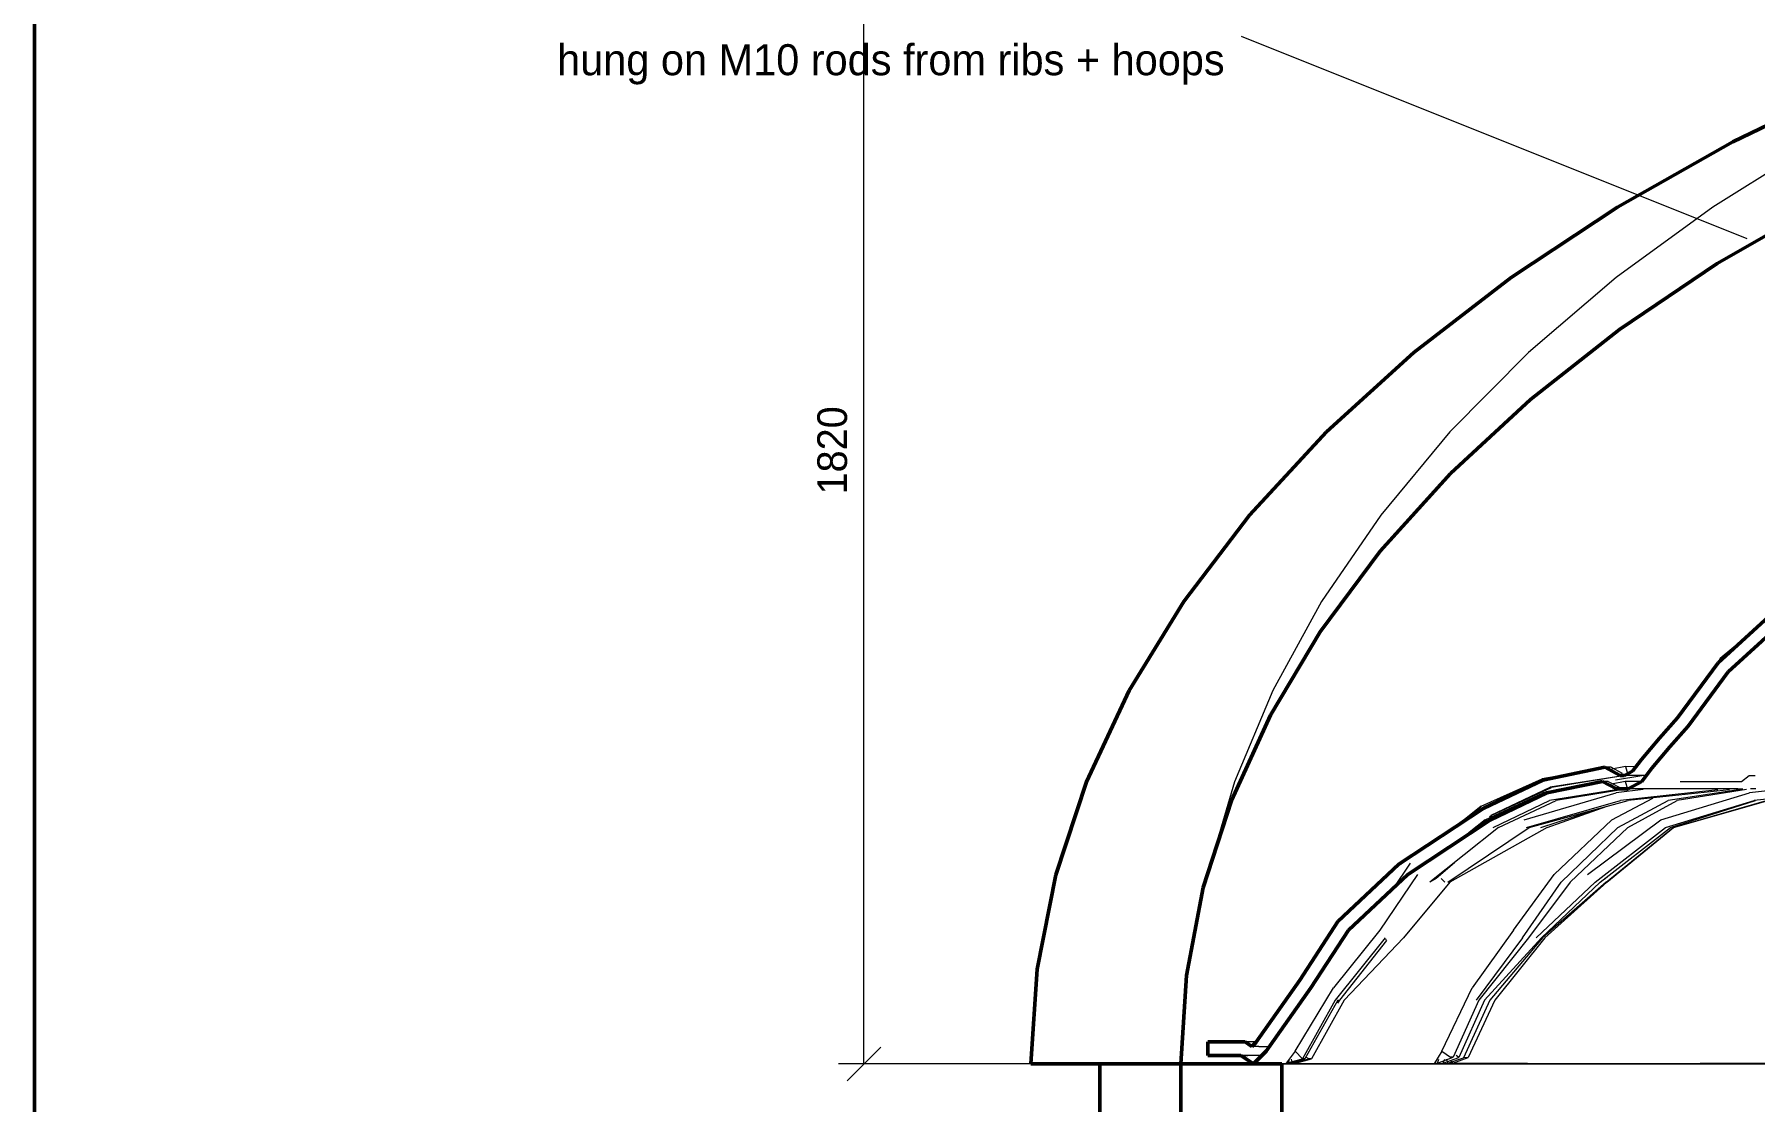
# Model space of a CAD drawing. Header units: metres. Extents: x 10 to 831, y 10 to 584.
# Drawn here: x 10 to 112, y 297.8 to 361.1 of the extents above; entities that cross this region are included whole.
import ezdxf
from ezdxf.enums import TextEntityAlignment as Align

# ---------------------------------------------------------------- set-up
doc = ezdxf.new("R2010")
doc.units = ezdxf.units.M
for name, color, linetype, lineweight in [('CUT', 7, 'Continuous', 50), ('DIM', 1, 'Continuous', 13), ('FRAME', 7, 'Continuous', 50), ('TXT', 7, 'Continuous', 18), ('VIS', 8, 'Continuous', 13)]:
    doc.layers.add(name, color=color, linetype=linetype, lineweight=lineweight)

msp = doc.modelspace()

# ---------------------------------------------------------------- linework, layer by layer
at = {"layer": 'CUT'}
for p, q in [((118.0408, 358.2492), (110.742, 354.7036)), ((110.742, 354.7036), (103.91, 350.8312)), ((109.8224, 347.4796), (116.1, 351.0968)), ((103.91, 350.8312), (97.5892, 346.6552)), ((104.0232, 343.5792), (109.8224, 347.4796)), ((97.5892, 346.6552), (91.8196, 342.2008)), ((98.7376, 339.4184), (104.0232, 343.5792)), ((91.8196, 342.2008), (86.6384, 337.4944)), ((93.9968, 335.0224), (98.7376, 339.4184)), ((86.6384, 337.4944), (82.0788, 332.564)), ((89.8296, 330.4168), (93.9968, 335.0224)), ((82.0788, 332.564), (78.17, 327.4392)), ((86.26, 325.63), (89.8296, 330.4168)), ((109.8704, 323.796), (114.03, 327.5964)), ((78.17, 327.4392), (74.9372, 322.1508)), ((114.4576, 326.9084), (110.4736, 323.2616)), ((83.3104, 320.69), (86.26, 325.63)), ((107.468, 320.526), (109.8704, 323.796)), ((110.4736, 323.2616), (108.096, 320.028)), ((74.9372, 322.1508), (72.4008, 316.7296)), ((80.9976, 315.6268), (83.3104, 320.69)), ((106.3996, 319.3308), (107.468, 320.526)), ((108.096, 320.028), (107.008, 318.8108)), ((105.3168, 318.0512), (106.3996, 319.3308)), ((107.008, 318.8108), (105.9448, 317.554)), ((99.464, 316.8376), (103.152, 317.6012)), ((103.152, 317.6012), (104.054, 317.1096)), ((104.312, 317.1096), (104.796, 317.3724)), ((104.796, 317.3724), (105.3168, 318.0512)), ((105.9448, 317.554), (105.34, 316.7628)), ((72.4008, 316.7296), (70.5776, 311.2088)), ((95.9708, 315.18), (99.464, 316.8376)), ((103.0124, 316.7628), (99.7192, 316.0728)), ((103.8412, 316.3124), (103.0124, 316.7628)), ((104.5368, 316.3124), (103.8412, 316.3124)), ((104.054, 317.1096), (104.312, 317.1096)), ((105.34, 316.7628), (104.5368, 316.3124)), ((79.3356, 310.47), (80.9976, 315.6268)), ((99.7192, 316.0728), (96.368, 314.4828)), ((90.9404, 311.84), (95.9708, 315.18)), ((96.368, 314.4828), (91.462, 311.2288)), ((70.5776, 311.2088), (69.4792, 305.6212)), ((87.3216, 308.4392), (90.9404, 311.84)), ((91.462, 311.2288), (87.9388, 307.924)), ((78.3344, 305.2508), (79.3356, 310.47)), ((85.0592, 304.9652), (87.3216, 308.4392)), ((87.9388, 307.924), (85.7168, 304.5088)), ((69.4792, 305.6212), (69.112, 300)), ((78, 300), (78.3344, 305.2508)), ((82.4548, 301.2644), (85.0592, 304.9652)), ((85.7168, 304.5088), (83.0728, 300.7504)), ((79.61, 300.502), (79.61, 301.302)), ((79.61, 301.302), (81.8184, 301.2988)), ((81.8184, 301.2988), (82.2164, 301.0344)), ((82.2164, 301.0344), (82.4548, 301.2644)), ((69.112, 300), (78, 300)), ((73.2, 287.84), (73.2, 300)), ((73.2, 300), (78, 300)), ((78, 300), (78, 287.6)), ((78, 290), (78, 300)), ((78, 300), (84, 300)), ((81.5608, 300.502), (79.61, 300.502)), ((82.3164, 300), (81.5608, 300.502)), ((83.0728, 300.7504), (82.3164, 300)), ((84, 300), (84, 290))]:
    msp.add_line(p, q, dxfattribs=at)
at = {"layer": 'DIM'}
for p, q in [((59.2, 300), (59.2, 372.8)), ((73.2, 300), (57.7, 300)), ((58.2, 299), (60.2, 301)), ((78, 300), (78, 290.5))]:
    msp.add_line(p, q, dxfattribs=at)
at = {"layer": 'FRAME'}
msp.add_lwpolyline([(10, 10), (831, 10), (831, 584), (10, 584), (10, 10)], close=True, dxfattribs=at)
at = {"layer": 'TXT'}
msp.add_line((111.6, 348.96), (81.6, 360.96), dxfattribs=at)
at = {"layer": 'VIS'}
for p, q in [((118.0408, 358.2492), (110.742, 354.7036)), ((110.742, 354.7036), (103.91, 350.8312)), ((115.7644, 354.7036), (109.5564, 350.8312)), ((109.8224, 347.4796), (116.1, 351.0968)), ((103.91, 350.8312), (97.5892, 346.6552)), ((109.5564, 350.8312), (103.8316, 346.6552)), ((104.0232, 343.5792), (109.8224, 347.4796)), ((97.5892, 346.6552), (91.8196, 342.2008)), ((103.8316, 346.6552), (98.6216, 342.2008)), ((98.7376, 339.4184), (104.0232, 343.5792)), ((91.8196, 342.2008), (86.6384, 337.4944)), ((98.6216, 342.2008), (93.9556, 337.4944)), ((93.9968, 335.0224), (98.7376, 339.4184)), ((86.6384, 337.4944), (82.0788, 332.564)), ((93.9556, 337.4944), (89.8584, 332.564)), ((89.8296, 330.4168), (93.9968, 335.0224)), ((82.0788, 332.564), (78.17, 327.4392)), ((89.8584, 332.564), (86.3528, 327.4392)), ((86.26, 325.63), (89.8296, 330.4168)), ((114.03, 327.5964), (109.8704, 323.796)), ((78.17, 327.4392), (74.9372, 322.1508)), ((86.3528, 327.4392), (83.458, 322.1508)), ((110.4736, 323.2616), (114.4576, 326.9084)), ((83.3104, 320.69), (86.26, 325.63)), ((110.0004, 324.0688), (111.9488, 325.7028)), ((109.8704, 323.796), (107.468, 320.526)), ((109.1432, 322.8056), (109.8664, 323.7864)), ((110.0004, 324.0688), (109.8664, 323.7864)), ((108.096, 320.028), (110.4736, 323.2616)), ((109.754, 322.2824), (110.4696, 323.252)), ((110.4696, 323.252), (110.6228, 323.3928)), ((74.9372, 322.1508), (72.4008, 316.7296)), ((83.458, 322.1508), (81.19, 316.7296)), ((80.9976, 315.6268), (83.3104, 320.69)), ((107.456, 320.5172), (106.3932, 319.3304)), ((107.468, 320.526), (106.3996, 319.3308)), ((107.456, 320.5172), (107.5768, 320.6808)), ((108.084, 320.0196), (107.002, 318.8108)), ((107.008, 318.8108), (108.096, 320.028)), ((108.084, 320.0196), (108.2036, 320.1812)), ((106.3932, 319.3304), (105.3092, 318.0508)), ((105.3168, 318.0512), (106.3996, 319.3308)), ((107.002, 318.8108), (105.9376, 317.554)), ((107.008, 318.8108), (105.9448, 317.554)), ((103.152, 317.6012), (99.464, 316.8376)), ((103.518, 317.5992), (100.3704, 317.0304)), ((103.1416, 317.6016), (102.9376, 317.5592)), ((103.518, 317.5992), (103.1416, 317.6016)), ((104.0448, 317.1092), (103.1416, 317.6016)), ((103.152, 317.6012), (103.1416, 317.6016)), ((103.152, 317.6012), (104.054, 317.1096)), ((103.518, 317.5992), (103.3612, 317.5732)), ((103.518, 317.5992), (104.1784, 317.2396)), ((104.376, 317.6452), (103.574, 317.4788)), ((104.788, 317.3724), (104.3036, 317.1096)), ((104.796, 317.3724), (104.312, 317.1096)), ((104.9252, 317.6312), (104.376, 317.6452)), ((104.376, 317.6452), (104.494, 317.2228)), ((104.788, 317.3724), (105.3092, 318.0508)), ((104.796, 317.3724), (105.3168, 318.0512)), ((105.3324, 316.7628), (105.9376, 317.554)), ((105.9448, 317.554), (105.34, 316.7628)), ((72.4008, 316.7296), (70.5776, 311.2088)), ((81.19, 316.7296), (79.5608, 311.2088)), ((95.8172, 315.2844), (99.444, 316.9196)), ((95.9708, 315.18), (99.464, 316.8376)), ((99.4688, 316.8376), (95.9764, 315.1804)), ((96.4144, 314.7632), (99.8996, 316.4152)), ((96.4536, 314.7588), (99.978, 316.402)), ((99.3212, 316.8404), (99.4688, 316.8376)), ((101.0108, 317.1812), (99.444, 316.9196)), ((99.464, 316.8376), (99.4688, 316.8376)), ((100.2848, 317.0072), (99.4688, 316.8376)), ((99.7192, 316.0728), (103.0124, 316.7628)), ((104.2008, 316.3124), (99.8772, 315.6228)), ((104.0988, 317.0728), (99.8996, 316.4152)), ((104.2148, 317.0892), (99.978, 316.402)), ((104.4928, 316.3124), (100.262, 315.6228)), ((103.3488, 316.7628), (100.6184, 316.2644)), ((103.0024, 316.7628), (102.7976, 316.7196)), ((103.0124, 316.7628), (103.0024, 316.7628)), ((103.3488, 316.7628), (103.0024, 316.7628)), ((103.8308, 316.3124), (103.0024, 316.7628)), ((103.8412, 316.3124), (103.0124, 316.7628)), ((103.3488, 316.7628), (103.2008, 316.7364)), ((103.3488, 316.7628), (104.2008, 316.3124)), ((104.3532, 316.7628), (103.55, 316.606)), ((105.3464, 317.0932), (103.7936, 316.8308)), ((104.2008, 316.3124), (103.8308, 316.3124)), ((103.8308, 316.3124), (103.8412, 316.3124)), ((104.5368, 316.3124), (103.8412, 316.3124)), ((104.0448, 317.1092), (104.3036, 317.1096)), ((104.0448, 317.1092), (104.054, 317.1096)), ((104.054, 317.1096), (104.312, 317.1096)), ((104.6216, 317.1064), (104.3036, 317.1096)), ((104.3036, 317.1096), (104.312, 317.1096)), ((105.2868, 316.7628), (104.3532, 316.7628)), ((104.3532, 316.7628), (104.4928, 316.3124)), ((104.4928, 316.3124), (104.578, 316.3124)), ((105.3324, 316.7628), (104.528, 316.3124)), ((104.8612, 316.3124), (104.528, 316.3124)), ((104.528, 316.3124), (104.5368, 316.3124)), ((104.5368, 316.3124), (105.34, 316.7628)), ((105.5536, 317.106), (104.6216, 317.1064)), ((107.058, 316.3124), (104.8612, 316.3124)), ((111.0476, 316.3124), (107.058, 316.3124)), ((107.6208, 316.7628), (111.2648, 316.7628)), ((111.0476, 316.3124), (111.3312, 316.3124)), ((111.2648, 316.7628), (111.7208, 317.1036)), ((111.7208, 317.1036), (111.898, 317.1036)), ((111.7208, 317.1036), (112.0652, 317.1036)), ((112.1176, 316.3124), (111.794, 316.3124)), ((79.3356, 310.47), (80.9976, 315.6268)), ((96.0504, 314.4828), (99.4932, 316.0728)), ((99.7192, 316.0728), (96.368, 314.4828)), ((99.724, 316.0728), (96.3736, 314.4828)), ((96.5332, 314.032), (99.8772, 315.6228)), ((96.8488, 314.032), (100.262, 315.6228)), ((98.3704, 314.4828), (103.824, 316.0728)), ((98.5116, 314.032), (104.0724, 315.6228)), ((98.6696, 314.032), (104.542, 315.6228)), ((100.0864, 316.1788), (99.4932, 316.0728)), ((99.568, 316.0728), (99.724, 316.0728)), ((99.7192, 316.0728), (99.724, 316.0728)), ((99.7212, 314.032), (103.2912, 315.2912)), ((100.5436, 316.2452), (99.724, 316.0728)), ((103.5712, 314.4828), (105.9968, 315.7668)), ((105.4256, 316.2852), (103.824, 316.0728)), ((103.9144, 314.032), (106.9104, 315.6228)), ((109.85, 316.2692), (104.0724, 315.6228)), ((104.512, 314.032), (107.45, 315.6228)), ((110.5448, 316.2692), (104.542, 315.6228)), ((106.482, 314.4828), (111.7248, 316.0728)), ((106.7448, 314.032), (112.004, 315.6228)), ((111.2028, 316.276), (106.9104, 315.6228)), ((107.0424, 314.032), (112.0848, 315.6228)), ((107.1992, 314.032), (112.7384, 315.6228)), ((107.2284, 314.032), (112.8324, 315.6228)), ((111.5476, 316.274), (107.45, 315.6228)), ((113.6616, 316.3028), (111.7248, 316.0728)), ((118.1352, 316.2716), (112.004, 315.6228)), ((95.9708, 315.18), (90.9404, 311.84)), ((91.462, 311.2288), (96.368, 314.4828)), ((95.7632, 315.1704), (93.2572, 313.3772)), ((96.1784, 314.4828), (93.7408, 312.7396)), ((95.8172, 315.2844), (94.8332, 314.496)), ((96.0504, 314.4828), (95.1136, 313.7236)), ((95.8172, 315.2844), (95.7632, 315.1704)), ((96.0504, 314.4828), (96.1784, 314.4828)), ((96.4536, 314.7588), (96.3148, 314.6472)), ((99.3484, 314.032), (102.9432, 315.1944)), ((100.142, 311.2288), (103.5712, 314.4828)), ((102.1248, 311.2288), (106.482, 314.4828)), ((96.8488, 314.032), (92.7792, 310.7784)), ((93.8356, 310.7784), (98.6696, 314.032)), ((99.7212, 314.032), (93.9648, 310.7784)), ((100.5516, 310.7784), (103.9144, 314.032)), ((101.102, 310.7784), (104.512, 314.032)), ((102.576, 310.7784), (106.7448, 314.032)), ((102.8824, 310.7784), (107.0424, 314.032)), ((103.2276, 310.7784), (107.1992, 314.032)), ((103.2628, 310.7784), (107.2284, 314.032)), ((90.9376, 311.8404), (92.7852, 313.0652)), ((91.4588, 311.2288), (93.3896, 312.5072)), ((70.5776, 311.2088), (69.4792, 305.6212)), ((79.5608, 311.2088), (79.526, 311.0096)), ((90.9376, 311.8404), (87.3084, 308.4392)), ((90.9404, 311.84), (87.3216, 308.4392)), ((91.4588, 311.2288), (87.9256, 307.924)), ((87.9388, 307.924), (91.462, 311.2288)), ((92.0352, 311.2288), (89.8044, 307.924)), ((91.6, 311.9048), (90.5472, 310.356)), ((91.0856, 311.8228), (90.9376, 311.8404)), ((90.9376, 311.8404), (90.9404, 311.84)), ((91.6284, 311.2288), (91.4588, 311.2288)), ((91.4588, 311.2288), (91.462, 311.2288)), ((94.2332, 311.9296), (93.1504, 311.0016)), ((97.7272, 307.924), (100.142, 311.2288)), ((78.3344, 305.2508), (79.3356, 310.47)), ((93.9648, 310.7784), (91.2148, 307.474)), ((93.1504, 311.0016), (92.7792, 310.7784)), ((93.6588, 310.7784), (93.4396, 311.0016)), ((98.2636, 307.474), (100.5516, 310.7784)), ((101.102, 310.7784), (98.632, 307.474)), ((102.576, 310.7784), (99.0772, 307.474)), ((102.8824, 310.7784), (99.3852, 307.474)), ((103.2276, 310.7784), (99.4452, 307.474)), ((99.5912, 307.474), (103.2628, 310.7784)), ((103.1712, 311.0016), (103.3244, 311.1352)), ((87.3084, 308.4392), (85.0536, 304.9652)), ((87.3216, 308.4392), (85.0592, 304.9652)), ((87.9256, 307.924), (85.7112, 304.5088)), ((85.7168, 304.5088), (87.9388, 307.924)), ((89.8044, 307.924), (87.052, 304.5088)), ((90.1292, 307.474), (87.1604, 303.7804)), ((90.1964, 307.3284), (87.4156, 303.7804)), ((91.2148, 307.474), (87.684, 303.7804)), ((90.1964, 307.3284), (90.1664, 307.4012)), ((97.7272, 307.924), (95.2908, 304.5088)), ((98.2636, 307.474), (95.5264, 303.7804)), ((98.632, 307.474), (95.6748, 303.7804)), ((99.3852, 307.474), (96.004, 303.7804)), ((99.4452, 307.474), (96.332, 303.7804)), ((99.5912, 307.474), (96.62, 303.7804)), ((69.4792, 305.6212), (69.112, 300)), ((78, 300), (78.3344, 305.2508)), ((82.4464, 301.2648), (85.0536, 304.9652)), ((82.4548, 301.2644), (85.0592, 304.9652)), ((83.064, 300.7504), (85.7112, 304.5088)), ((85.7168, 304.5088), (83.0728, 300.7504)), ((84.7832, 300.7504), (87.052, 304.5088)), ((93.49, 300.7504), (95.2908, 304.5088)), ((87.1604, 303.7804), (85.2084, 300.2908)), ((87.3184, 303.7804), (85.3492, 300.292)), ((87.684, 303.7804), (85.7596, 300.3052)), ((87.4156, 303.7804), (87.2984, 303.5964)), ((87.3184, 303.7804), (87.4156, 303.7804)), ((95.6748, 303.7804), (94.1604, 300.404)), ((96.004, 303.7804), (94.4884, 300.382)), ((96.332, 303.7804), (94.76, 300.3672)), ((96.62, 303.7804), (95.0544, 300.3728)), ((80.068, 301.302), (79.6004, 301.302)), ((81.8084, 301.2988), (79.6004, 301.302)), ((79.61, 301.302), (79.6004, 301.302)), ((79.6004, 300.502), (79.6004, 301.302)), ((81.8184, 301.2988), (79.61, 301.302)), ((79.61, 300.502), (79.61, 301.302)), ((81.384, 301.302), (80.068, 301.302)), ((80.9524, 301.3008), (80.068, 301.302)), ((81.384, 301.302), (81.59, 301.2992)), ((81.384, 301.302), (81.978, 301.302)), ((82.2788, 301.2992), (81.8084, 301.2988)), ((81.8084, 301.2988), (82.2076, 301.0344)), ((81.8084, 301.2988), (81.8184, 301.2988)), ((82.2164, 301.0344), (81.8184, 301.2988)), ((82.3964, 301.302), (81.978, 301.302)), ((82.2788, 301.2992), (82.0576, 301.2992)), ((82.4464, 301.2648), (82.2076, 301.0344)), ((82.6332, 301.0348), (82.2076, 301.0344)), ((82.2164, 301.0344), (82.2076, 301.0344)), ((82.4548, 301.2644), (82.2164, 301.0344)), ((82.41, 301.2964), (82.2788, 301.2992)), ((82.6332, 301.0348), (83.2488, 301.0332)), ((69.112, 300), (73.1404, 300)), ((69.112, 300), (78, 300)), ((73.2, 287.84), (73.2, 300)), ((73.2, 300), (73.7392, 300)), ((73.2, 300), (78, 300)), ((73.9076, 300), (77.9092, 300)), ((78.958, 300), (78, 300)), ((78, 300), (78, 287.6)), ((78, 290), (78, 300)), ((78, 300), (78.958, 300)), ((78, 300), (84, 300)), ((78.958, 300), (78.9384, 300)), ((81.8164, 300), (78.958, 300)), ((78.958, 300), (81.8164, 300)), ((79.61, 300.502), (79.6004, 300.502)), ((80.068, 300.502), (79.6004, 300.502)), ((79.61, 300.502), (81.5608, 300.502)), ((81.384, 300.502), (80.068, 300.502)), ((81.384, 300.502), (81.978, 300.502)), ((82.0272, 300.502), (81.5508, 300.502)), ((81.5508, 300.502), (82.3076, 300)), ((81.5508, 300.502), (81.5608, 300.502)), ((81.5608, 300.502), (82.3164, 300)), ((81.8164, 300), (81.77, 300)), ((86.5256, 300), (81.8164, 300)), ((81.8164, 300), (86.5256, 300)), ((82.7104, 300.502), (81.978, 300.502)), ((82.804, 300.502), (82.0272, 300.502)), ((83.064, 300.7504), (82.3076, 300)), ((82.3164, 300), (82.3076, 300)), ((82.746, 300), (82.3076, 300)), ((82.3164, 300), (83.0728, 300.7504)), ((82.746, 300), (84.254, 300.0516)), ((84, 300), (84.9068, 300)), ((84, 300), (84, 290)), ((84.7832, 300.7504), (84.254, 300.0516)), ((84.254, 300.0516), (85.2084, 300.2908)), ((84.254, 300.0516), (84.3888, 300.0516)), ((84.3888, 300.0516), (85.3492, 300.292)), ((84.3888, 300.0516), (84.4524, 300.2768)), ((84.628, 300.0516), (84.5624, 300.108)), ((84.628, 300.0516), (84.5716, 300.2768)), ((84.628, 300.0516), (85.592, 300.3)), ((84.7988, 300.0516), (84.628, 300.0516)), ((84.7832, 300.7504), (85.2084, 300.2908)), ((84.7988, 300.0516), (85.7596, 300.3052)), ((84.7988, 300.0516), (88.0808, 300)), ((84.9068, 300), (87.612, 300)), ((85.3492, 300.292), (85.2084, 300.2908)), ((85.592, 300.3), (85.452, 300.3864)), ((85.7596, 300.3052), (85.592, 300.3)), ((86.5256, 300), (86.4536, 300)), ((93.0052, 300), (86.5256, 300)), ((86.5256, 300), (93.0052, 300)), ((87.612, 300), (92.0688, 300)), ((88.0808, 300), (93.0456, 300.0516)), ((92.0688, 300), (98.2012, 300)), ((93.0052, 300), (92.9092, 300)), ((97.9792, 300), (93.0052, 300)), ((93.0052, 300), (98.0924, 300)), ((93.49, 300.7504), (93.0456, 300.0516)), ((93.0456, 300.0516), (93.2244, 300.0516)), ((93.2244, 300.0516), (94.1604, 300.404)), ((93.2244, 300.0516), (93.3112, 300.2768)), ((93.49, 300.7504), (93.9896, 300.406)), ((93.5712, 300.0516), (94.4884, 300.382)), ((93.5712, 300.0516), (93.6516, 300.2768)), ((93.8388, 300.0516), (93.7852, 300.2768)), ((93.8388, 300.0516), (94.76, 300.3672)), ((94.1308, 300.0516), (93.8388, 300.0516)), ((94.1604, 300.404), (93.9896, 300.406)), ((94.1308, 300.0516), (94.0312, 300.164)), ((94.1308, 300.0516), (95.0544, 300.3728)), ((103.0064, 300.0012), (94.1308, 300.0516)), ((94.4884, 300.382), (94.332, 300.4992)), ((95.0544, 300.3728), (94.76, 300.3672)), ((98.2012, 300), (105.9044, 300)), ((101.1444, 300), (98.7704, 300)), ((98.8836, 300), (101.1444, 300)), ((101.1444, 300), (101.026, 300)), ((105.706, 300), (101.1444, 300)), ((101.1444, 300), (105.84, 300)), ((115.24, 300.0516), (103.342, 300.0004)), ((105.9044, 300), (115.0468, 300)), ((110.804, 300), (107.1816, 300)), ((107.316, 300), (110.804, 300)), ((110.804, 300), (110.6648, 300)), ((114.7816, 300), (110.804, 300)), ((110.804, 300), (114.9344, 300))]:
    msp.add_line(p, q, dxfattribs=at)

# ---------------------------------------------------------------- texts
at = {"layer": 'DIM'}
msp.add_text('1820', height=1.76, rotation=90, dxfattribs=at).set_placement((58.2, 336.4), align=Align.CENTER)
at = {"layer": 'TXT'}
msp.add_text('hung on M10 rods from ribs + hoops', height=1.84, dxfattribs=at).set_placement((80.6, 358.66), align=Align.RIGHT)

doc.saveas('drawing.dxf')
